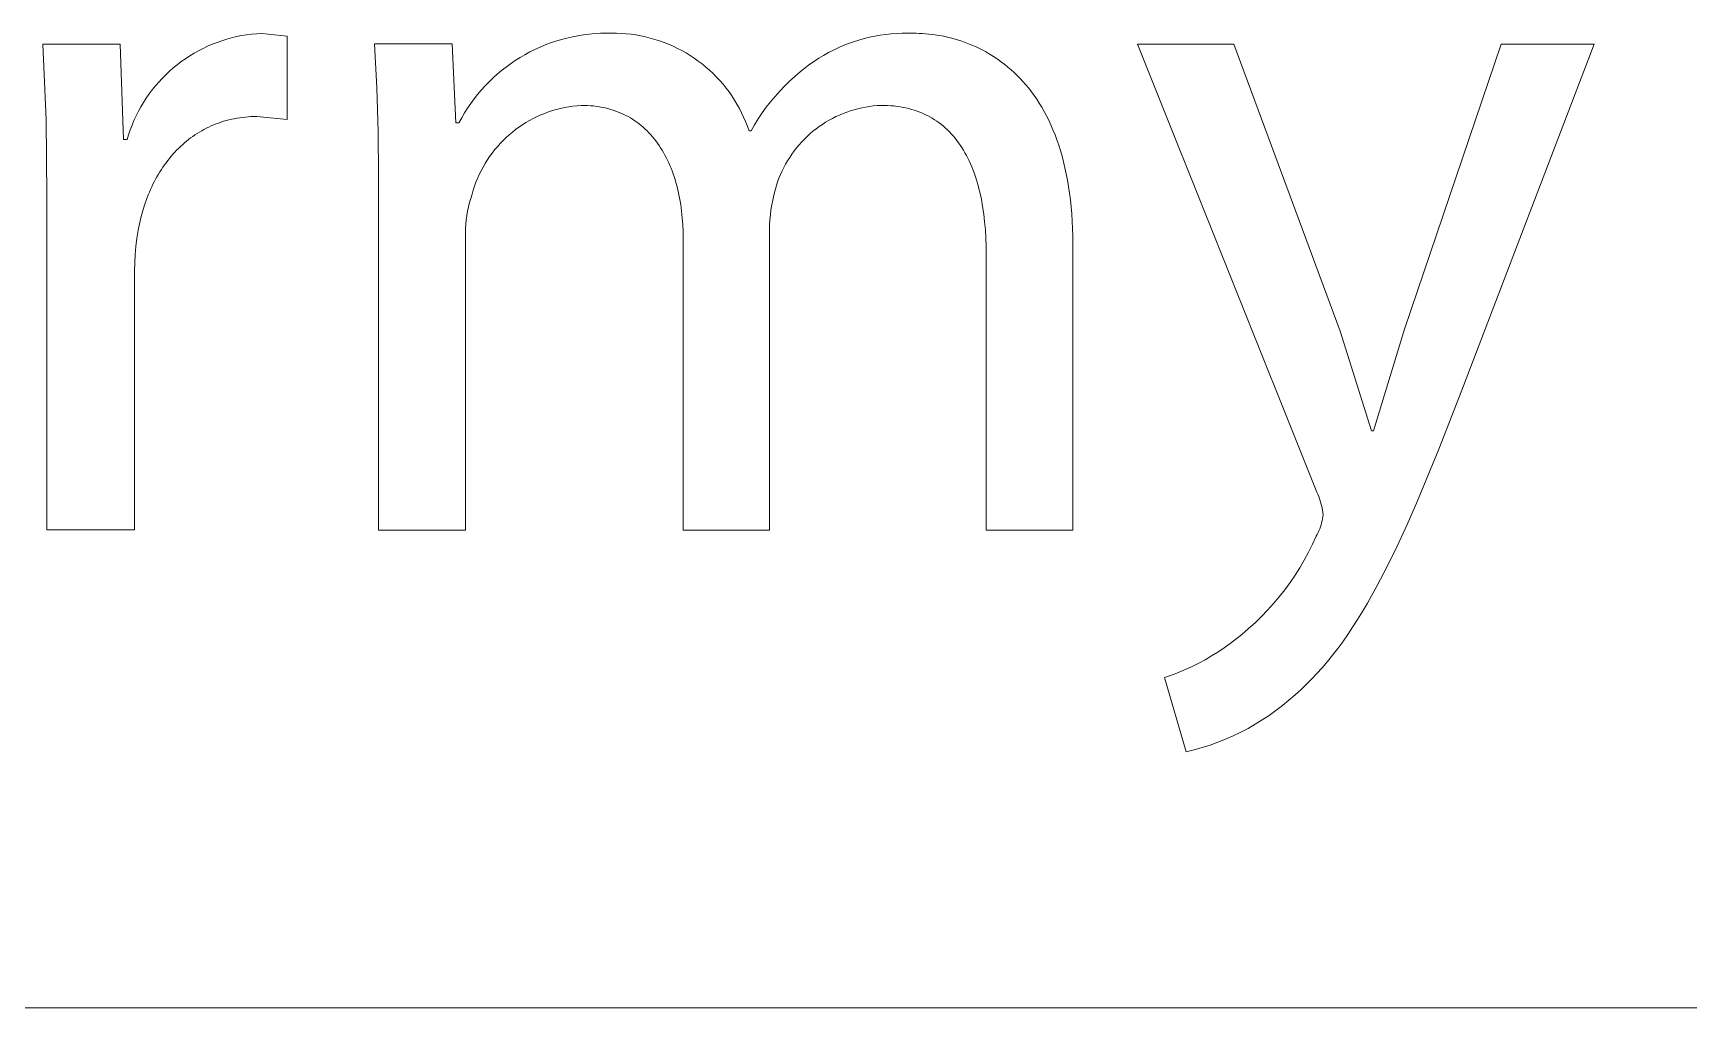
# Model space of a CAD drawing. Header units: millimetres. Extents: x -1283 to 2747, y -259 to 2557.
# Drawn here: x 1703.9 to 1770.4, y -258.7 to -219.5 of the extents above; entities that cross this region are included whole.
import ezdxf

# ---------------------------------------------------------------- set-up
doc = ezdxf.new("R2010")
doc.units = ezdxf.units.MM
doc.header["$MEASUREMENT"] = 0
doc.layers.add('Domyślny', color=7, linetype='Continuous', true_color=0x000000)

msp = doc.modelspace()

# ---------------------------------------------------------------- linework, layer by layer
at = {"layer": 'Domyślny', "color": 18, "lineweight": 15, "true_color": 0x000000}
for p, q in [((1704.392, -223.01), (1704.266, -219.958)), ((1704.266, -219.958), (1707.367, -219.958)), ((1707.367, -219.958), (1707.501, -223.797)), ((1710.697, -220.132), (1710.882, -220.045)), ((1710.882, -220.045), (1711.069, -219.964)), ((1711.069, -219.964), (1711.26, -219.89)), ((1711.26, -219.89), (1711.453, -219.822)), ((1711.453, -219.822), (1711.648, -219.761)), ((1711.648, -219.761), (1711.845, -219.707)), ((1711.845, -219.707), (1712.044, -219.66)), ((1712.044, -219.66), (1712.245, -219.62)), ((1712.245, -219.62), (1712.446, -219.586)), ((1712.446, -219.586), (1712.649, -219.56)), ((1712.649, -219.56), (1712.853, -219.541)), ((1712.853, -219.541), (1713.057, -219.529)), ((1713.057, -219.529), (1714.077, -219.636)), ((1714.077, -219.636), (1714.077, -222.991)), ((1717.685, -221.717), (1717.582, -219.952)), ((1717.582, -219.952), (1720.709, -219.952)), ((1720.709, -219.952), (1720.857, -223.119)), ((1724.03, -220.175), (1724.236, -220.081)), ((1724.236, -220.081), (1724.446, -219.993)), ((1724.446, -219.993), (1724.658, -219.913)), ((1724.658, -219.913), (1724.873, -219.84)), ((1724.873, -219.84), (1725.091, -219.774)), ((1725.091, -219.774), (1725.31, -219.716)), ((1725.31, -219.716), (1725.532, -219.665)), ((1725.532, -219.665), (1725.754, -219.622)), ((1725.754, -219.622), (1725.979, -219.586)), ((1725.979, -219.586), (1726.204, -219.558)), ((1726.204, -219.558), (1726.43, -219.538)), ((1726.43, -219.538), (1726.657, -219.525)), ((1726.657, -219.525), (1726.884, -219.52)), ((1726.884, -219.52), (1727.111, -219.522)), ((1727.111, -219.522), (1727.306, -219.523)), ((1727.306, -219.523), (1727.502, -219.531)), ((1727.502, -219.531), (1727.697, -219.545)), ((1727.697, -219.545), (1727.891, -219.566)), ((1727.891, -219.566), (1728.085, -219.593)), ((1728.085, -219.593), (1728.277, -219.627)), ((1728.277, -219.627), (1728.469, -219.668)), ((1728.469, -219.668), (1728.659, -219.715)), ((1728.659, -219.715), (1728.847, -219.769)), ((1728.847, -219.769), (1729.033, -219.828)), ((1729.033, -219.828), (1729.217, -219.895)), ((1729.217, -219.895), (1729.398, -219.967)), ((1729.398, -219.967), (1729.577, -220.046)), ((1729.577, -220.046), (1729.754, -220.13)), ((1736.014, -220.202), (1736.213, -220.108)), ((1736.213, -220.108), (1736.415, -220.02)), ((1736.415, -220.02), (1736.62, -219.939)), ((1736.62, -219.939), (1736.828, -219.864)), ((1736.828, -219.864), (1737.038, -219.797)), ((1737.038, -219.797), (1737.25, -219.737)), ((1737.25, -219.737), (1737.465, -219.684)), ((1737.465, -219.684), (1737.68, -219.638)), ((1737.68, -219.638), (1737.897, -219.6)), ((1737.897, -219.6), (1738.116, -219.568)), ((1738.116, -219.568), (1738.335, -219.545)), ((1738.335, -219.545), (1738.555, -219.528)), ((1738.555, -219.528), (1738.775, -219.519)), ((1738.775, -219.519), (1738.996, -219.517)), ((1738.996, -219.517), (1739.216, -219.522)), ((1739.216, -219.522), (1739.339, -219.523)), ((1739.339, -219.523), (1739.463, -219.527)), ((1739.463, -219.527), (1739.588, -219.534)), ((1739.588, -219.534), (1739.715, -219.543)), ((1739.715, -219.543), (1739.844, -219.555)), ((1739.844, -219.555), (1739.973, -219.57)), ((1739.973, -219.57), (1740.104, -219.587)), ((1740.104, -219.587), (1740.236, -219.608)), ((1740.236, -219.608), (1740.368, -219.632)), ((1740.368, -219.632), (1740.502, -219.659)), ((1740.502, -219.659), (1740.636, -219.689)), ((1740.636, -219.689), (1740.77, -219.723)), ((1740.77, -219.723), (1740.905, -219.76)), ((1740.905, -219.76), (1741.04, -219.801)), ((1741.04, -219.801), (1741.176, -219.845)), ((1741.176, -219.845), (1741.311, -219.892)), ((1741.311, -219.892), (1741.447, -219.944)), ((1741.447, -219.944), (1741.582, -219.999)), ((1741.582, -219.999), (1741.717, -220.058)), ((1741.717, -220.058), (1741.852, -220.121)), ((1741.852, -220.121), (1741.986, -220.188)), ((1755.435, -237.969), (1748.228, -219.958)), ((1748.228, -219.958), (1752.093, -219.958)), ((1752.093, -219.958), (1756.374, -231.5)), ((1758.951, -231.42), (1762.83, -219.958)), ((1766.574, -219.958), (1761.26, -233.876)), ((1762.83, -219.958), (1766.574, -219.958)), ((1709.503, -220.916), (1709.661, -220.787)), ((1709.661, -220.787), (1709.824, -220.663)), ((1709.824, -220.663), (1709.991, -220.545)), ((1709.991, -220.545), (1710.162, -220.433)), ((1710.162, -220.433), (1710.337, -220.326)), ((1710.337, -220.326), (1710.515, -220.226)), ((1710.515, -220.226), (1710.697, -220.132)), ((1722.868, -220.883), (1723.052, -220.749)), ((1723.052, -220.749), (1723.239, -220.621)), ((1723.239, -220.621), (1723.431, -220.499)), ((1723.431, -220.499), (1723.627, -220.385)), ((1723.627, -220.385), (1723.827, -220.276)), ((1723.827, -220.276), (1724.03, -220.175)), ((1729.754, -220.13), (1729.927, -220.221)), ((1729.927, -220.221), (1730.097, -220.317)), ((1730.097, -220.317), (1730.264, -220.419)), ((1730.264, -220.419), (1730.427, -220.527)), ((1730.427, -220.527), (1730.587, -220.64)), ((1730.587, -220.64), (1730.742, -220.759)), ((1730.742, -220.759), (1730.893, -220.883)), ((1734.895, -220.905), (1735.071, -220.772)), ((1735.071, -220.772), (1735.252, -220.646)), ((1735.252, -220.646), (1735.437, -220.525)), ((1735.437, -220.525), (1735.625, -220.411)), ((1735.625, -220.411), (1735.818, -220.303)), ((1735.818, -220.303), (1736.014, -220.202)), ((1741.986, -220.188), (1742.12, -220.26)), ((1742.12, -220.26), (1742.252, -220.335)), ((1742.252, -220.335), (1742.384, -220.415)), ((1742.384, -220.415), (1742.515, -220.499)), ((1742.515, -220.499), (1742.645, -220.587)), ((1742.645, -220.587), (1742.774, -220.68)), ((1742.774, -220.68), (1742.901, -220.778)), ((1742.901, -220.778), (1743.027, -220.88)), ((1708.918, -221.487), (1709.057, -221.336)), ((1709.057, -221.336), (1709.2, -221.191)), ((1709.2, -221.191), (1709.349, -221.051)), ((1709.349, -221.051), (1709.503, -220.916)), ((1722.184, -221.479), (1722.347, -221.321)), ((1722.347, -221.321), (1722.516, -221.169)), ((1722.516, -221.169), (1722.69, -221.023)), ((1722.69, -221.023), (1722.868, -220.883)), ((1730.893, -220.883), (1731.04, -221.012)), ((1731.04, -221.012), (1731.183, -221.146)), ((1731.183, -221.146), (1731.321, -221.284)), ((1731.321, -221.284), (1731.454, -221.427)), ((1731.454, -221.427), (1731.582, -221.575)), ((1734.052, -221.648), (1734.253, -221.451)), ((1734.253, -221.451), (1734.461, -221.262)), ((1734.461, -221.262), (1734.675, -221.079)), ((1734.675, -221.079), (1734.895, -220.905)), ((1743.027, -220.88), (1743.151, -220.987)), ((1743.151, -220.987), (1743.274, -221.098)), ((1743.274, -221.098), (1743.395, -221.215)), ((1743.395, -221.215), (1743.514, -221.336)), ((1743.514, -221.336), (1743.631, -221.463)), ((1708.417, -222.133), (1708.534, -221.965)), ((1708.534, -221.965), (1708.656, -221.801)), ((1708.656, -221.801), (1708.784, -221.642)), ((1708.784, -221.642), (1708.918, -221.487)), ((1717.738, -223.485), (1717.685, -221.717)), ((1721.586, -222.162), (1721.727, -221.984)), ((1721.727, -221.984), (1721.874, -221.81)), ((1721.874, -221.81), (1722.026, -221.642)), ((1722.026, -221.642), (1722.184, -221.479)), ((1731.582, -221.575), (1731.705, -221.727)), ((1731.705, -221.727), (1731.823, -221.883)), ((1731.823, -221.883), (1731.935, -222.043)), ((1731.935, -222.043), (1732.042, -222.207)), ((1733.491, -222.277), (1733.671, -222.061)), ((1733.671, -222.061), (1733.858, -221.851)), ((1733.858, -221.851), (1734.052, -221.648)), ((1743.631, -221.463), (1743.746, -221.595)), ((1743.746, -221.595), (1743.859, -221.732)), ((1743.859, -221.732), (1743.969, -221.874)), ((1743.969, -221.874), (1744.077, -222.021)), ((1744.077, -222.021), (1744.182, -222.174)), ((1708.011, -222.842), (1708.103, -222.66)), ((1708.103, -222.66), (1708.202, -222.48)), ((1708.202, -222.48), (1708.306, -222.305)), ((1708.306, -222.305), (1708.417, -222.133)), ((1721.086, -222.92), (1721.202, -222.724)), ((1721.202, -222.724), (1721.323, -222.532)), ((1721.323, -222.532), (1721.452, -222.345)), ((1721.452, -222.345), (1721.586, -222.162)), ((1724.421, -222.743), (1724.265, -222.807)), ((1724.578, -222.685), (1724.421, -222.743)), ((1724.737, -222.632), (1724.578, -222.685)), ((1724.898, -222.585), (1724.737, -222.632)), ((1725.061, -222.544), (1724.898, -222.585)), ((1725.225, -222.508), (1725.061, -222.544)), ((1725.39, -222.477), (1725.225, -222.508)), ((1725.556, -222.453), (1725.39, -222.477)), ((1725.722, -222.434), (1725.556, -222.453)), ((1725.89, -222.421), (1725.722, -222.434)), ((1726.016, -222.423), (1725.89, -222.421)), ((1726.14, -222.428), (1726.016, -222.423)), ((1726.262, -222.436), (1726.14, -222.428)), ((1726.382, -222.447), (1726.262, -222.436)), ((1726.501, -222.462), (1726.382, -222.447)), ((1726.617, -222.48), (1726.501, -222.462)), ((1726.731, -222.501), (1726.617, -222.48)), ((1726.844, -222.525), (1726.731, -222.501)), ((1726.954, -222.552), (1726.844, -222.525)), ((1727.063, -222.582), (1726.954, -222.552)), ((1727.169, -222.615), (1727.063, -222.582)), ((1727.274, -222.651), (1727.169, -222.615)), ((1727.377, -222.69), (1727.274, -222.651)), ((1727.477, -222.732), (1727.377, -222.69)), ((1727.576, -222.776), (1727.477, -222.732)), ((1727.673, -222.824), (1727.576, -222.776)), ((1732.042, -222.207), (1732.144, -222.374)), ((1732.144, -222.374), (1732.239, -222.545)), ((1732.239, -222.545), (1732.329, -222.718)), ((1732.329, -222.718), (1732.412, -222.895)), ((1732.997, -222.959), (1733.154, -222.726)), ((1733.154, -222.726), (1733.319, -222.499)), ((1733.319, -222.499), (1733.491, -222.277)), ((1736.404, -222.749), (1736.259, -222.81)), ((1736.55, -222.693), (1736.404, -222.749)), ((1736.698, -222.642), (1736.55, -222.693)), ((1736.848, -222.596), (1736.698, -222.642)), ((1736.999, -222.556), (1736.848, -222.596)), ((1737.152, -222.52), (1736.999, -222.556)), ((1737.306, -222.49), (1737.152, -222.52)), ((1737.46, -222.465), (1737.306, -222.49)), ((1737.616, -222.445), (1737.46, -222.465)), ((1737.772, -222.43), (1737.616, -222.445)), ((1737.928, -222.421), (1737.772, -222.43)), ((1738.061, -222.423), (1737.928, -222.421)), ((1738.192, -222.428), (1738.061, -222.423)), ((1738.32, -222.436), (1738.192, -222.428)), ((1738.446, -222.447), (1738.32, -222.436)), ((1738.571, -222.462), (1738.446, -222.447)), ((1738.693, -222.48), (1738.571, -222.462)), ((1738.813, -222.501), (1738.693, -222.48)), ((1738.93, -222.526), (1738.813, -222.501)), ((1739.046, -222.553), (1738.93, -222.526)), ((1739.159, -222.584), (1739.046, -222.553)), ((1739.27, -222.618), (1739.159, -222.584)), ((1739.38, -222.655), (1739.27, -222.618)), ((1739.486, -222.695), (1739.38, -222.655)), ((1739.591, -222.738), (1739.486, -222.695)), ((1739.694, -222.785), (1739.591, -222.738)), ((1739.794, -222.834), (1739.694, -222.785)), ((1744.182, -222.174), (1744.285, -222.333)), ((1744.285, -222.333), (1744.384, -222.497)), ((1744.384, -222.497), (1744.481, -222.667)), ((1744.481, -222.667), (1744.575, -222.842)), ((1704.427, -226.065), (1704.392, -223.01)), ((1707.708, -223.601), (1707.774, -223.407)), ((1707.774, -223.407), (1707.846, -223.216)), ((1707.846, -223.216), (1707.925, -223.028)), ((1707.925, -223.028), (1708.011, -222.842)), ((1710.643, -223.443), (1710.552, -223.496)), ((1710.736, -223.391), (1710.643, -223.443)), ((1710.83, -223.342), (1710.736, -223.391)), ((1710.925, -223.295), (1710.83, -223.342)), ((1711.022, -223.25), (1710.925, -223.295)), ((1711.12, -223.208), (1711.022, -223.25)), ((1711.22, -223.168), (1711.12, -223.208)), ((1711.32, -223.131), (1711.22, -223.168)), ((1711.422, -223.096), (1711.32, -223.131)), ((1711.525, -223.063), (1711.422, -223.096)), ((1711.63, -223.033), (1711.525, -223.063)), ((1711.735, -223.005), (1711.63, -223.033)), ((1711.842, -222.98), (1711.735, -223.005)), ((1711.95, -222.957), (1711.842, -222.98)), ((1712.059, -222.937), (1711.95, -222.957)), ((1712.17, -222.92), (1712.059, -222.937)), ((1712.281, -222.905), (1712.17, -222.92)), ((1712.394, -222.893), (1712.281, -222.905)), ((1712.508, -222.883), (1712.394, -222.893)), ((1712.622, -222.876), (1712.508, -222.883)), ((1712.738, -222.872), (1712.622, -222.876)), ((1712.856, -222.871), (1712.738, -222.872)), ((1714.077, -222.991), (1712.856, -222.871)), ((1720.857, -223.119), (1720.978, -223.119)), ((1720.978, -223.119), (1721.086, -222.92)), ((1723.253, -223.396), (1723.121, -223.5)), ((1723.388, -223.297), (1723.253, -223.396)), ((1723.527, -223.203), (1723.388, -223.297)), ((1723.669, -223.114), (1723.527, -223.203)), ((1723.814, -223.029), (1723.669, -223.114)), ((1723.962, -222.95), (1723.814, -223.029)), ((1724.112, -222.876), (1723.962, -222.95)), ((1724.265, -222.807), (1724.112, -222.876)), ((1727.768, -222.874), (1727.673, -222.824)), ((1727.861, -222.927), (1727.768, -222.874)), ((1727.951, -222.983), (1727.861, -222.927)), ((1728.04, -223.042), (1727.951, -222.983)), ((1728.127, -223.103), (1728.04, -223.042)), ((1728.212, -223.167), (1728.127, -223.103)), ((1728.295, -223.233), (1728.212, -223.167)), ((1728.376, -223.302), (1728.295, -223.233)), ((1728.455, -223.374), (1728.376, -223.302)), ((1728.532, -223.448), (1728.455, -223.374)), ((1728.607, -223.524), (1728.532, -223.448)), ((1732.412, -222.895), (1732.49, -223.075)), ((1732.49, -223.075), (1732.562, -223.257)), ((1732.562, -223.257), (1732.627, -223.441)), ((1732.627, -223.441), (1732.707, -223.441)), ((1732.707, -223.441), (1732.848, -223.198)), ((1732.848, -223.198), (1732.997, -222.959)), ((1735.318, -223.367), (1735.196, -223.465)), ((1735.444, -223.274), (1735.318, -223.367)), ((1735.573, -223.185), (1735.444, -223.274)), ((1735.705, -223.101), (1735.573, -223.185)), ((1735.84, -223.021), (1735.705, -223.101)), ((1735.977, -222.946), (1735.84, -223.021)), ((1736.117, -222.875), (1735.977, -222.946)), ((1736.259, -222.81), (1736.117, -222.875)), ((1739.893, -222.886), (1739.794, -222.834)), ((1739.989, -222.942), (1739.893, -222.886)), ((1740.083, -223), (1739.989, -222.942)), ((1740.175, -223.061), (1740.083, -223)), ((1740.265, -223.126), (1740.175, -223.061)), ((1740.353, -223.193), (1740.265, -223.126)), ((1740.438, -223.263), (1740.353, -223.193)), ((1740.522, -223.336), (1740.438, -223.263)), ((1740.603, -223.412), (1740.522, -223.336)), ((1740.682, -223.491), (1740.603, -223.412)), ((1744.575, -222.842), (1744.665, -223.023)), ((1744.665, -223.023), (1744.752, -223.211)), ((1744.752, -223.211), (1744.836, -223.404)), ((1744.836, -223.404), (1744.917, -223.603)), ((1707.501, -223.797), (1707.648, -223.797)), ((1707.648, -223.797), (1707.708, -223.601)), ((1709.791, -224.076), (1709.713, -224.151)), ((1709.87, -224.003), (1709.791, -224.076)), ((1709.95, -223.933), (1709.87, -224.003)), ((1710.032, -223.864), (1709.95, -223.933)), ((1710.115, -223.797), (1710.032, -223.864)), ((1710.199, -223.733), (1710.115, -223.797)), ((1710.285, -223.67), (1710.199, -223.733)), ((1710.373, -223.61), (1710.285, -223.67)), ((1710.461, -223.552), (1710.373, -223.61)), ((1710.552, -223.496), (1710.461, -223.552)), ((1717.743, -225.253), (1717.738, -223.485)), ((1722.519, -224.083), (1722.411, -224.211)), ((1722.631, -223.958), (1722.519, -224.083)), ((1722.748, -223.837), (1722.631, -223.958)), ((1722.868, -223.72), (1722.748, -223.837)), ((1722.993, -223.608), (1722.868, -223.72)), ((1723.121, -223.5), (1722.993, -223.608)), ((1728.68, -223.603), (1728.607, -223.524)), ((1728.751, -223.685), (1728.68, -223.603)), ((1728.821, -223.768), (1728.751, -223.685)), ((1728.888, -223.854), (1728.821, -223.768)), ((1728.953, -223.943), (1728.888, -223.854)), ((1729.016, -224.033), (1728.953, -223.943)), ((1729.077, -224.126), (1729.016, -224.033)), ((1734.636, -224.011), (1734.535, -224.132)), ((1734.74, -223.895), (1734.636, -224.011)), ((1734.849, -223.781), (1734.74, -223.895)), ((1734.961, -223.672), (1734.849, -223.781)), ((1735.076, -223.566), (1734.961, -223.672)), ((1735.196, -223.465), (1735.076, -223.566)), ((1740.759, -223.573), (1740.682, -223.491)), ((1740.834, -223.657), (1740.759, -223.573)), ((1740.907, -223.744), (1740.834, -223.657)), ((1740.978, -223.835), (1740.907, -223.744)), ((1741.047, -223.927), (1740.978, -223.835)), ((1741.114, -224.023), (1741.047, -223.927)), ((1741.178, -224.122), (1741.114, -224.023)), ((1744.917, -223.603), (1744.993, -223.808)), ((1744.993, -223.808), (1745.066, -224.02)), ((1745.066, -224.02), (1745.135, -224.238)), ((1709.214, -224.727), (1709.149, -224.816)), ((1709.281, -224.639), (1709.214, -224.727)), ((1709.349, -224.553), (1709.281, -224.639)), ((1709.419, -224.469), (1709.349, -224.553)), ((1709.49, -224.386), (1709.419, -224.469)), ((1709.563, -224.306), (1709.49, -224.386)), ((1709.638, -224.227), (1709.563, -224.306)), ((1709.713, -224.151), (1709.638, -224.227)), ((1722.027, -224.761), (1721.943, -224.906)), ((1722.116, -224.618), (1722.027, -224.761)), ((1722.209, -224.479), (1722.116, -224.618)), ((1722.308, -224.344), (1722.209, -224.479)), ((1722.411, -224.211), (1722.308, -224.344)), ((1729.136, -224.221), (1729.077, -224.126)), ((1729.194, -224.318), (1729.136, -224.221)), ((1729.249, -224.418), (1729.194, -224.318)), ((1729.302, -224.519), (1729.249, -224.418)), ((1729.353, -224.623), (1729.302, -224.519)), ((1729.403, -224.728), (1729.353, -224.623)), ((1729.45, -224.836), (1729.403, -224.728)), ((1734.177, -224.645), (1734.098, -224.78)), ((1734.26, -224.512), (1734.177, -224.645)), ((1734.347, -224.382), (1734.26, -224.512)), ((1734.439, -224.255), (1734.347, -224.382)), ((1734.535, -224.132), (1734.439, -224.255)), ((1741.241, -224.223), (1741.178, -224.122)), ((1741.301, -224.327), (1741.241, -224.223)), ((1741.359, -224.433), (1741.301, -224.327)), ((1741.415, -224.542), (1741.359, -224.433)), ((1741.47, -224.654), (1741.415, -224.542)), ((1741.522, -224.769), (1741.47, -224.654)), ((1741.572, -224.886), (1741.522, -224.769)), ((1745.135, -224.238), (1745.2, -224.462)), ((1745.2, -224.462), (1745.261, -224.692)), ((1745.261, -224.692), (1745.318, -224.93)), ((1708.792, -225.39), (1708.739, -225.491)), ((1708.848, -225.29), (1708.792, -225.39)), ((1708.905, -225.192), (1708.848, -225.29)), ((1708.964, -225.095), (1708.905, -225.192)), ((1709.024, -225.001), (1708.964, -225.095)), ((1709.086, -224.908), (1709.024, -225.001)), ((1709.149, -224.816), (1709.086, -224.908)), ((1717.743, -239.492), (1717.743, -225.253)), ((1721.721, -225.358), (1721.658, -225.513)), ((1721.79, -225.204), (1721.721, -225.358)), ((1721.864, -225.054), (1721.79, -225.204)), ((1721.943, -224.906), (1721.864, -225.054)), ((1729.495, -224.946), (1729.45, -224.836)), ((1729.538, -225.057), (1729.495, -224.946)), ((1729.58, -225.171), (1729.538, -225.057)), ((1729.619, -225.286), (1729.58, -225.171)), ((1729.656, -225.403), (1729.619, -225.286)), ((1729.691, -225.522), (1729.656, -225.403)), ((1733.831, -225.347), (1733.777, -225.493)), ((1733.891, -225.202), (1733.831, -225.347)), ((1733.955, -225.059), (1733.891, -225.202)), ((1734.024, -224.918), (1733.955, -225.059)), ((1734.098, -224.78), (1734.024, -224.918)), ((1741.619, -225.005), (1741.572, -224.886)), ((1741.665, -225.128), (1741.619, -225.005)), ((1741.709, -225.252), (1741.665, -225.128)), ((1741.751, -225.38), (1741.709, -225.252)), ((1741.79, -225.51), (1741.751, -225.38)), ((1745.318, -224.93), (1745.37, -225.173)), ((1745.37, -225.173), (1745.418, -225.424)), ((1745.418, -225.424), (1745.462, -225.681)), ((1704.427, -239.485), (1704.427, -226.065)), ((1708.495, -226.021), (1708.452, -226.131)), ((1708.541, -225.912), (1708.495, -226.021)), ((1708.588, -225.804), (1708.541, -225.912)), ((1708.636, -225.698), (1708.588, -225.804)), ((1708.687, -225.594), (1708.636, -225.698)), ((1708.739, -225.491), (1708.687, -225.594)), ((1721.501, -225.991), (1721.448, -226.159)), ((1721.548, -225.83), (1721.501, -225.991)), ((1721.6, -225.67), (1721.548, -225.83)), ((1721.658, -225.513), (1721.6, -225.67)), ((1729.725, -225.643), (1729.691, -225.522)), ((1729.756, -225.765), (1729.725, -225.643)), ((1729.785, -225.889), (1729.756, -225.765)), ((1729.812, -226.015), (1729.785, -225.889)), ((1729.837, -226.143), (1729.812, -226.015)), ((1733.621, -226.031), (1733.578, -226.227)), ((1733.671, -225.836), (1733.621, -226.031)), ((1733.727, -225.642), (1733.671, -225.836)), ((1733.777, -225.493), (1733.727, -225.642)), ((1741.828, -225.642), (1741.79, -225.51)), ((1741.863, -225.777), (1741.828, -225.642)), ((1741.897, -225.914), (1741.863, -225.777)), ((1741.958, -226.196), (1741.897, -225.914)), ((1745.462, -225.681), (1745.501, -225.945)), ((1745.501, -225.945), (1745.535, -226.216)), ((1708.261, -226.704), (1708.197, -226.942)), ((1708.332, -226.471), (1708.261, -226.704)), ((1708.37, -226.356), (1708.332, -226.471)), ((1708.41, -226.243), (1708.37, -226.356)), ((1708.452, -226.131), (1708.41, -226.243)), ((1721.323, -226.672), (1721.293, -226.845)), ((1721.359, -226.499), (1721.323, -226.672)), ((1721.401, -226.328), (1721.359, -226.499)), ((1721.448, -226.159), (1721.401, -226.328)), ((1729.882, -226.403), (1729.837, -226.143)), ((1729.918, -226.669), (1729.882, -226.403)), ((1729.947, -226.941), (1729.918, -226.669)), ((1733.509, -226.624), (1733.484, -226.824)), ((1733.54, -226.425), (1733.509, -226.624)), ((1733.578, -226.227), (1733.54, -226.425)), ((1742.01, -226.488), (1741.958, -226.196)), ((1742.055, -226.789), (1742.01, -226.488)), ((1745.535, -226.216), (1745.564, -226.494)), ((1745.564, -226.494), (1745.588, -226.779)), ((1708.091, -227.434), (1708.043, -227.762)), ((1708.14, -227.186), (1708.091, -227.434)), ((1708.197, -226.942), (1708.14, -227.186)), ((1721.239, -227.37), (1721.233, -227.546)), ((1721.251, -227.195), (1721.239, -227.37)), ((1721.269, -227.02), (1721.251, -227.195)), ((1721.293, -226.845), (1721.269, -227.02)), ((1729.967, -227.218), (1729.947, -226.941)), ((1729.979, -227.501), (1729.967, -227.218)), ((1733.452, -227.226), (1733.445, -227.427)), ((1733.445, -227.427), (1733.445, -239.492)), ((1733.465, -227.025), (1733.452, -227.226)), ((1733.484, -226.824), (1733.465, -227.025)), ((1742.091, -227.1), (1742.055, -226.789)), ((1742.119, -227.42), (1742.091, -227.1)), ((1742.139, -227.749), (1742.119, -227.42)), ((1745.588, -226.779), (1745.607, -227.071)), ((1745.607, -227.071), (1745.62, -227.37)), ((1745.62, -227.37), (1745.629, -227.677)), ((1708.004, -228.091), (1707.975, -228.422)), ((1708.043, -227.762), (1708.004, -228.091)), ((1721.233, -227.546), (1721.233, -227.722)), ((1721.233, -227.722), (1721.233, -239.492)), ((1729.983, -227.789), (1729.979, -227.501)), ((1729.983, -239.492), (1729.983, -227.789)), ((1742.151, -228.087), (1742.139, -227.749)), ((1742.155, -228.433), (1742.151, -228.087)), ((1745.629, -227.677), (1745.631, -227.991)), ((1745.631, -227.991), (1745.631, -239.492)), ((1707.955, -228.753), (1707.944, -229.084)), ((1707.975, -228.422), (1707.955, -228.753)), ((1742.155, -239.492), (1742.155, -228.433)), ((1707.944, -229.084), (1707.944, -239.485)), ((1757.703, -235.499), (1758.951, -231.42)), ((1756.374, -231.5), (1757.623, -235.499)), ((1761.26, -233.876), (1760.339, -236.242)), ((1757.623, -235.499), (1757.703, -235.499)), ((1760.339, -236.242), (1759.477, -238.323)), ((1755.474, -238.056), (1755.435, -237.969)), ((1755.51, -238.144), (1755.474, -238.056)), ((1755.543, -238.233), (1755.51, -238.144)), ((1755.573, -238.323), (1755.543, -238.233)), ((1755.6, -238.415), (1755.573, -238.323)), ((1755.625, -238.507), (1755.6, -238.415)), ((1755.646, -238.599), (1755.625, -238.507)), ((1755.664, -238.693), (1755.646, -238.599)), ((1755.678, -238.787), (1755.664, -238.693)), ((1759.477, -238.323), (1759.063, -239.263)), ((1755.547, -239.44), (1755.575, -239.363)), ((1755.575, -239.363), (1755.601, -239.284)), ((1755.601, -239.284), (1755.624, -239.205)), ((1755.624, -239.205), (1755.644, -239.125)), ((1755.644, -239.125), (1755.662, -239.044)), ((1755.662, -239.044), (1755.678, -238.963)), ((1755.69, -238.881), (1755.678, -238.787)), ((1755.678, -238.963), (1755.69, -238.881)), ((1759.063, -239.263), (1758.657, -240.142)), ((1707.944, -239.485), (1704.427, -239.485)), ((1721.233, -239.492), (1717.743, -239.492)), ((1733.445, -239.492), (1729.983, -239.492)), ((1745.631, -239.492), (1742.155, -239.492)), ((1755.1, -240.384), (1755.259, -240.065)), ((1755.259, -240.065), (1755.408, -239.74)), ((1755.408, -239.74), (1755.447, -239.667)), ((1755.447, -239.667), (1755.482, -239.593)), ((1755.482, -239.593), (1755.516, -239.517)), ((1755.516, -239.517), (1755.547, -239.44)), ((1754.748, -241.006), (1754.929, -240.698)), ((1754.929, -240.698), (1755.1, -240.384)), ((1758.657, -240.142), (1758.257, -240.96)), ((1754.356, -241.602), (1754.557, -241.307)), ((1754.557, -241.307), (1754.748, -241.006)), ((1758.257, -240.96), (1757.861, -241.722)), ((1753.925, -242.171), (1754.145, -241.89)), ((1754.145, -241.89), (1754.356, -241.602)), ((1757.861, -241.722), (1757.466, -242.429)), ((1753.208, -242.967), (1753.456, -242.709)), ((1753.456, -242.709), (1753.695, -242.444)), ((1753.695, -242.444), (1753.925, -242.171)), ((1757.466, -242.429), (1757.269, -242.764)), ((1752.688, -243.455), (1752.952, -243.215)), ((1752.952, -243.215), (1753.208, -242.967)), ((1756.872, -243.396), (1756.673, -243.694)), ((1757.071, -243.086), (1756.872, -243.396)), ((1757.269, -242.764), (1757.071, -243.086)), ((1751.707, -244.229), (1751.949, -244.056)), ((1751.949, -244.056), (1752.185, -243.875)), ((1752.185, -243.875), (1752.415, -243.686)), ((1752.415, -243.686), (1752.688, -243.455)), ((1756.472, -243.981), (1756.27, -244.257)), ((1756.673, -243.694), (1756.472, -243.981)), ((1750.687, -244.843), (1750.949, -244.702)), ((1750.949, -244.702), (1751.207, -244.552)), ((1751.207, -244.552), (1751.459, -244.395)), ((1751.459, -244.395), (1751.707, -244.229)), ((1756.065, -244.523), (1755.859, -244.778)), ((1756.27, -244.257), (1756.065, -244.523)), ((1749.315, -245.417), (1749.597, -245.32)), ((1749.597, -245.32), (1749.875, -245.214)), ((1749.875, -245.214), (1750.149, -245.099)), ((1750.149, -245.099), (1750.42, -244.975)), ((1750.42, -244.975), (1750.687, -244.843)), ((1755.439, -245.259), (1755.225, -245.486)), ((1755.651, -245.024), (1755.439, -245.259)), ((1755.859, -244.778), (1755.651, -245.024)), ((1750.188, -248.41), (1749.315, -245.417)), ((1754.787, -245.914), (1754.563, -246.115)), ((1755.008, -245.704), (1754.787, -245.914)), ((1755.225, -245.486), (1755.008, -245.704)), ((1754.055, -246.546), (1753.791, -246.748)), ((1754.313, -246.335), (1754.055, -246.546)), ((1754.563, -246.115), (1754.313, -246.335)), ((1752.958, -247.3), (1752.669, -247.464)), ((1753.242, -247.125), (1752.958, -247.3)), ((1753.52, -246.942), (1753.242, -247.125)), ((1753.791, -246.748), (1753.52, -246.942)), ((1751.46, -248.022), (1751.147, -248.135)), ((1751.77, -247.898), (1751.46, -248.022)), ((1752.074, -247.763), (1751.77, -247.898)), ((1752.374, -247.619), (1752.074, -247.763)), ((1752.669, -247.464), (1752.374, -247.619)), ((1750.511, -248.329), (1750.188, -248.41)), ((1750.831, -248.237), (1750.511, -248.329)), ((1751.147, -248.135), (1750.831, -248.237)), ((2743.172, -258.7), (-1283.244, -258.7)), ((2743.172, -258.7), (1223.936, -258.7))]:
    msp.add_line(p, q, dxfattribs=at)

doc.saveas('drawing.dxf')
